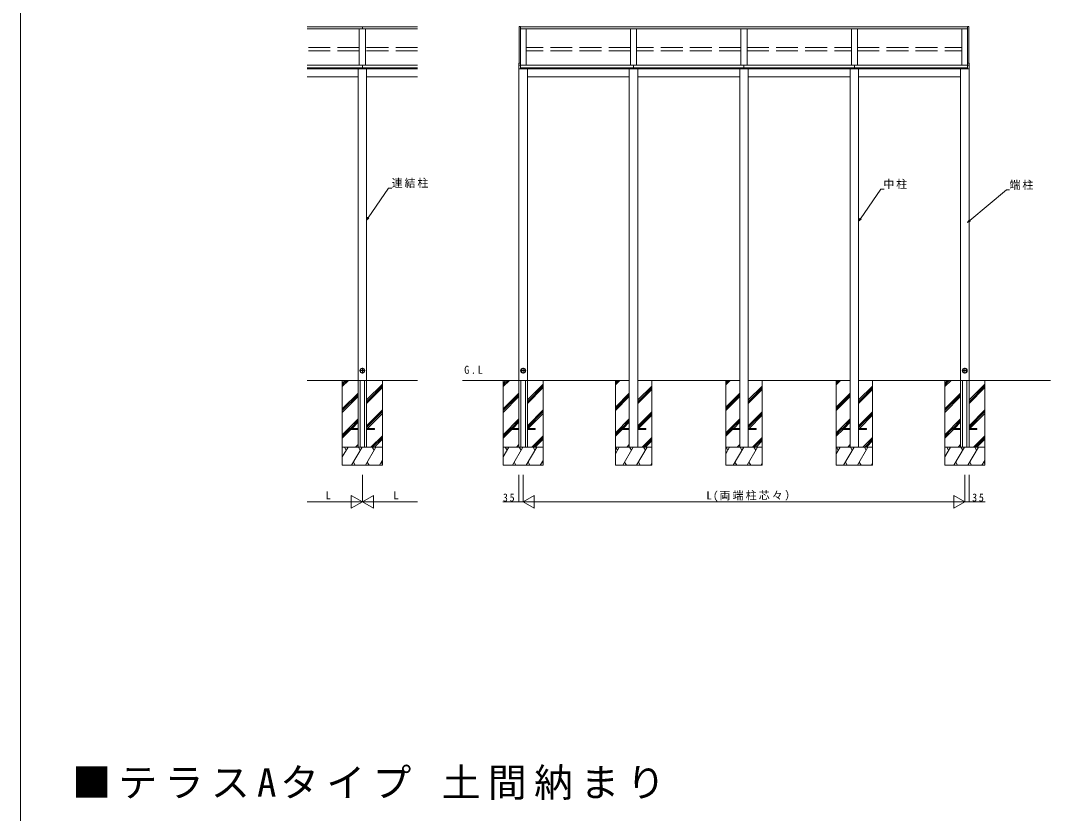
# Model space of a CAD drawing. Units: millimetres, scale not verified. Extents: x -7920 to 7920, y -12800 to 12773.
# Drawn here: x -7920 to 568, y -317 to 6216 of the extents above; entities that cross this region are included whole.
import ezdxf
from ezdxf.enums import TextEntityAlignment as Align

# ---------------------------------------------------------------- set-up
doc = ezdxf.new("R2010")
doc.units = ezdxf.units.MM
doc.header["$LTSCALE"] = 60
doc.linetypes.add('USER1', pattern=[4, 3, -1])
for name, color, linetype, lineweight in [('0-1_USER1', 7, 'Continuous', 18), ('0-2_YKK_ZWAK', 7, 'Continuous', 18), ('0-3_YKK_A1', 4, 'Continuous', 18), ('0-4_YKK_D', 6, 'Continuous', 18), ('0-5_YKK_Z1', 7, 'Continuous', 18)]:
    doc.layers.add(name, color=color, linetype=linetype, lineweight=lineweight)
doc.styles.add('ＭＳ ゴシック', font='')
doc.styles.get('ＭＳ ゴシック').set_extended_font_data('MS Gothic')

msp = doc.modelspace()

# ---------------------------------------------------------------- linework, layer by layer
at = {"layer": '0-2_YKK_ZWAK'}
msp.add_line((-7920, -12800), (-7920, 12160), dxfattribs=at)
at = {"layer": '0-3_YKK_A1'}
for p, q in [((-5558.34, 6163.93), (-4648.34, 6163.93)), ((-5558.34, 6147.92), (-4648.34, 6147.92)), ((-5128.34, 6147.92), (-5128.34, 5849.26)), ((-5103.34, 6163.93), (-5103.34, 6147.92)), ((-5078.34, 6147.92), (-5078.34, 5849.26)), ((-3799.33, 6167.98), (-3811.83, 6167.98)), ((-3811.83, 6167.98), (-3811.83, 5863.88)), ((-3799.33, 6167.98), (-3799.33, 5864.67)), ((-3799.33, 6163.93), (-116.32, 6163.93)), ((-3799.33, 6147.92), (-116.32, 6147.92)), ((-3752.83, 6147.92), (-3752.83, 5849.2)), ((-2892.82, 6147.92), (-2892.82, 5849.26)), ((-2842.82, 6147.92), (-2842.82, 5849.26)), ((-1982.82, 6147.92), (-1982.82, 5849.26)), ((-1932.82, 6147.92), (-1932.82, 5849.26)), ((-1072.82, 6147.92), (-1072.82, 5849.26)), ((-1022.82, 6147.92), (-1022.82, 5849.26)), ((-161.82, 6147.92), (-161.82, 5849.26)), ((-103.82, 6167.98), (-116.32, 6167.98)), ((-116.32, 6167.98), (-116.32, 5864.67)), ((-103.82, 6167.98), (-103.82, 5863.88)), ((-3813.32, 5846.93), (-3813.32, 5863.5)), ((-3798.82, 5864.7), (-3813.04, 5863.8)), ((-3799.33, 5936.14), (-3799.33, 5864.67)), ((-116.83, 5864.7), (-102.61, 5863.8)), ((-102.33, 5846.93), (-102.33, 5863.5)), ((-5558.34, 5849.26), (-4648.34, 5849.26)), ((-4648.34, 5826.39), (-5558.34, 5826.39)), ((-4648.34, 5822.39), (-5558.34, 5822.39)), ((-4648.34, 5818.39), (-5558.34, 5818.39)), ((-5138.34, 5818.39), (-5138.34, 2701.39)), ((-5103.34, 5849.26), (-5103.34, 5826.39)), ((-5075.84, 5826.39), (-5075.84, 5818.39)), ((-5068.34, 5818.39), (-5068.34, 2701.39)), ((-3813.32, 5847.39), (-3798.82, 5847.39)), ((-3813.32, 5818.44), (-3813.32, 5846.93)), ((-3812.82, 5818.13), (-3812.82, 2701.39)), ((-3798.82, 5849.26), (-116.83, 5849.26)), ((-116.83, 5826.39), (-3798.82, 5826.39)), ((-116.83, 5822.39), (-3798.82, 5822.39)), ((-116.83, 5818.39), (-3798.82, 5818.39)), ((-3742.82, 5818.39), (-3742.82, 2701.39)), ((-2902.82, 5818.39), (-2902.82, 2701.39)), ((-2867.82, 5849.26), (-2867.82, 5826.39)), ((-2832.82, 5818.39), (-2832.82, 2701.39)), ((-1992.82, 5818.39), (-1992.82, 2701.39)), ((-1957.82, 5849.26), (-1957.82, 5826.39)), ((-1922.82, 5818.39), (-1922.82, 2701.39)), ((-1082.82, 5818.39), (-1082.82, 2701.39)), ((-1047.82, 5849.26), (-1047.82, 5826.39)), ((-1012.82, 5818.39), (-1012.82, 2701.39)), ((-172.82, 5818.39), (-172.82, 2701.39)), ((-102.33, 5847.39), (-116.83, 5847.39)), ((-102.82, 5818.13), (-102.82, 2701.39)), ((-102.33, 5818.44), (-102.33, 5846.93)), ((-5138.34, 5751.39), (-5558.34, 5751.39)), ((-4648.34, 5751.39), (-5068.34, 5751.39)), ((-2902.82, 5751.39), (-3742.82, 5751.39)), ((-1992.82, 5751.39), (-2832.82, 5751.39)), ((-1922.82, 5751.39), (-1082.82, 5751.39)), ((-1012.82, 5751.39), (-172.82, 5751.39)), ((-5080.34, 3331.39), (-5126.34, 3331.39)), ((-5118.09, 3342.77), (-5118.09, 3320)), ((-5103.34, 3308.36), (-5103.34, 3354.41)), ((-5088.59, 3320), (-5088.59, 3342.77)), ((-3754.82, 3331.39), (-3800.82, 3331.39)), ((-3792.57, 3342.77), (-3792.57, 3320)), ((-3777.82, 3308.36), (-3777.82, 3354.41)), ((-3763.07, 3320), (-3763.07, 3342.77)), ((-114.82, 3331.39), (-160.82, 3331.39)), ((-152.57, 3342.77), (-152.57, 3320)), ((-137.82, 3308.36), (-137.82, 3354.41)), ((-123.07, 3320), (-123.07, 3342.77)), ((-5121.34, 3251.39), (-5121.34, 2701.39)), ((-5085.34, 3251.39), (-5085.34, 2701.39)), ((-3795.82, 3251.39), (-3795.82, 2701.39)), ((-3759.82, 3251.39), (-3759.82, 2701.39)), ((-155.82, 3251.39), (-155.82, 2701.39)), ((-119.82, 3251.39), (-119.82, 2701.39)), ((-5203.34, 2846.89), (-5203.34, 2855.89)), ((-5203.34, 2855.89), (-5138.34, 2855.89)), ((-5138.34, 2846.89), (-5203.34, 2846.89)), ((-5068.34, 2855.89), (-5003.34, 2855.89)), ((-5003.34, 2846.89), (-5068.34, 2846.89)), ((-5003.34, 2855.89), (-5003.34, 2846.89)), ((-3877.82, 2846.89), (-3877.82, 2855.89)), ((-3877.82, 2855.89), (-3812.82, 2855.89)), ((-3812.82, 2846.89), (-3877.82, 2846.89)), ((-3742.82, 2855.89), (-3677.82, 2855.89)), ((-3677.82, 2846.89), (-3742.82, 2846.89)), ((-3677.82, 2855.89), (-3677.82, 2846.89)), ((-2967.82, 2846.89), (-2967.82, 2855.89)), ((-2967.82, 2855.89), (-2902.82, 2855.89)), ((-2902.82, 2846.89), (-2967.82, 2846.89)), ((-2832.82, 2855.89), (-2767.82, 2855.89)), ((-2767.82, 2846.89), (-2832.82, 2846.89)), ((-2767.82, 2855.89), (-2767.82, 2846.89)), ((-2057.82, 2846.89), (-2057.82, 2855.89)), ((-2057.82, 2855.89), (-1992.82, 2855.89)), ((-1992.82, 2846.89), (-2057.82, 2846.89)), ((-1922.82, 2855.89), (-1857.82, 2855.89)), ((-1857.82, 2846.89), (-1922.82, 2846.89)), ((-1857.82, 2855.89), (-1857.82, 2846.89)), ((-1147.82, 2846.89), (-1147.82, 2855.89)), ((-1147.82, 2855.89), (-1082.82, 2855.89)), ((-1082.82, 2846.89), (-1147.82, 2846.89)), ((-1012.82, 2855.89), (-947.82, 2855.89)), ((-947.82, 2846.89), (-1012.82, 2846.89)), ((-947.82, 2855.89), (-947.82, 2846.89)), ((-237.82, 2846.89), (-237.82, 2855.89)), ((-237.82, 2855.89), (-172.82, 2855.89)), ((-172.82, 2846.89), (-237.82, 2846.89)), ((-102.82, 2855.89), (-37.82, 2855.89)), ((-37.82, 2846.89), (-102.82, 2846.89)), ((-37.82, 2855.89), (-37.82, 2846.89))]:
    msp.add_line(p, q, dxfattribs=at)
at = {"layer": '0-3_YKK_A1', "linetype": 'USER1'}
for p, q in [((-5128.34, 5994.41), (-5558.34, 5994.41)), ((-5128.34, 5965.77), (-5558.34, 5965.77)), ((-4648.34, 5994.41), (-5078.34, 5994.41)), ((-4648.34, 5965.77), (-5078.34, 5965.77)), ((-2892.82, 5994.41), (-3752.82, 5994.41)), ((-2892.82, 5965.77), (-3752.82, 5965.77)), ((-1982.82, 5994.41), (-2842.82, 5994.41)), ((-1982.82, 5965.77), (-2842.82, 5965.77)), ((-1932.82, 5994.41), (-1072.82, 5994.41)), ((-1932.82, 5965.77), (-1072.82, 5965.77)), ((-1022.82, 5994.41), (-162.82, 5994.41)), ((-1022.82, 5965.77), (-162.82, 5965.77))]:
    msp.add_line(p, q, dxfattribs=at)
at = {"layer": '0-3_YKK_A1'}
for points in [[(-3798.82, 5864.7), (-3798.82, 5847.43), (-3798.82, 5847.14), (-3798.82, 5818.19), (-3798.82, 5817.89), (-3813.03, 5818.14)], [(-116.83, 5864.7), (-116.83, 5847.43), (-116.83, 5847.14), (-116.83, 5818.19), (-116.83, 5817.89), (-102.62, 5818.14)]]:
    msp.add_lwpolyline(points, dxfattribs=at)
for centre, radius in [((-5103.34, 3331.39), 20.67), ((-5103.34, 3331.39), 19), ((-3777.82, 3331.39), 20.67), ((-3777.82, 3331.39), 19), ((-137.82, 3331.39), 20.67), ((-137.82, 3331.39), 19)]:
    msp.add_circle(centre, radius, dxfattribs=at)
for centre, radius, start, end in [((-3813.02, 5863.5), 0.3, 93.61996, 180), ((-102.63, 5863.5), 0.3, 0, 86.38004), ((-3813.02, 5818.44), 0.3, 180, 269), ((-102.63, 5818.44), 0.3, 271, 0), ((-5103.34, 3331.39), 18.63, 142.33411, 217.66589), ((-5103.34, 3331.39), 18.63, 322.33411, 37.66589), ((-3777.82, 3331.39), 18.63, 142.33411, 217.66589), ((-3777.82, 3331.39), 18.63, 322.33411, 37.66589), ((-137.82, 3331.39), 18.63, 142.33411, 217.66589), ((-137.82, 3331.39), 18.63, 322.33411, 37.66589)]:
    msp.add_arc(centre, radius, start, end, dxfattribs=at)
at = {"layer": '0-4_YKK_D'}
for p, q in [((-5055.24, 4591.86), (-4886.71, 4835.7)), ((-4886.71, 4835.7), (-4860.61, 4835.7)), ((-998.33, 4583.45), (-829.8, 4827.3)), ((-829.8, 4827.3), (-803.7, 4827.3)), ((-96.04, 4567.32), (205.07, 4820.48)), ((205.07, 4820.48), (230.97, 4820.48)), ((-5069.74, 4570.88), (-5060.86, 4595.74)), ((-5069.74, 4570.88), (-5055.24, 4591.86)), ((-5049.62, 4587.97), (-5069.74, 4570.88)), ((-1012.82, 4562.48), (-1003.95, 4587.34)), ((-1012.82, 4562.48), (-998.33, 4583.45)), ((-992.71, 4579.57), (-1012.82, 4562.48)), ((-115.56, 4550.91), (-100.44, 4572.55)), ((-115.56, 4550.91), (-96.04, 4567.32)), ((-91.64, 4562.09), (-115.56, 4550.91)), ((-5103.34, 2472.39), (-5103.34, 2250.39)), ((-5103.34, 2472.39), (-5103.34, 2250.39)), ((-3812.82, 2472.39), (-3812.82, 2250.39)), ((-3777.82, 2472.39), (-3777.82, 2250.39)), ((-3777.82, 2472.39), (-3777.82, 2250.39)), ((-137.82, 2472.39), (-137.82, 2250.39)), ((-137.82, 2472.39), (-137.82, 2250.39)), ((-102.82, 2472.39), (-102.82, 2250.39)), ((-5194.28, 2303.89), (-5194.28, 2198.89)), ((-5103.34, 2251.39), (-5194.28, 2303.89)), ((-5103.34, 2251.39), (-5012.41, 2303.89)), ((-5012.41, 2198.89), (-5012.41, 2303.89)), ((-3777.82, 2251.39), (-3686.89, 2303.89)), ((-3686.89, 2198.89), (-3686.89, 2303.89)), ((-228.76, 2303.89), (-228.76, 2198.89)), ((-137.82, 2251.39), (-228.76, 2303.89)), ((-5208.34, 2251.39), (-5558.34, 2251.39)), ((-5103.34, 2251.39), (-5285.21, 2251.39)), ((-5103.34, 2251.39), (-5194.28, 2198.89)), ((-5103.34, 2251.39), (-4921.48, 2251.39)), ((-5103.34, 2251.39), (-5012.41, 2198.89)), ((-4998.34, 2251.39), (-4648.34, 2251.39)), ((-3812.82, 2251.39), (-3945.12, 2251.39)), ((-3777.82, 2251.39), (-3812.82, 2251.39)), ((-3777.82, 2251.39), (-3595.96, 2251.39)), ((-3777.82, 2251.39), (-3686.89, 2198.89)), ((-3672.82, 2251.39), (-242.82, 2251.39)), ((-137.82, 2251.39), (-319.69, 2251.39)), ((-137.82, 2251.39), (-228.76, 2198.89)), ((-137.82, 2251.39), (-102.82, 2251.39)), ((-102.82, 2251.39), (29.48, 2251.39))]:
    msp.add_line(p, q, dxfattribs=at)
for centre, start, end in [((-3812.82, 2251.39), 0, 180), ((-3812.82, 2251.39), 180, 0), ((-102.82, 2251.39), 0, 180), ((-102.82, 2251.39), 180, 0)]:
    msp.add_arc(centre, 1.59, start, end, dxfattribs=at)
at = {"layer": '0-5_YKK_Z1'}
for p, q in [((-5558.34, 3251.39), (-4648.34, 3251.39)), ((-5268.34, 3251.39), (-5268.34, 2551.39)), ((-5268.34, 3199.84), (-5216.8, 3251.39)), ((-5268.34, 3213.98), (-5230.94, 3251.39)), ((-5268.34, 3228.13), (-5245.08, 3251.39)), ((-4938.34, 3251.39), (-4938.34, 2551.39)), ((-4277.8, 3251.39), (-2902.82, 3251.39)), ((-3942.82, 3251.39), (-3942.82, 2551.39)), ((-3942.82, 3199.84), (-3891.28, 3251.39)), ((-3942.82, 3213.98), (-3905.42, 3251.39)), ((-3942.82, 3228.13), (-3919.56, 3251.39)), ((-3612.82, 3251.39), (-3612.82, 2551.39)), ((-3017.82, 3251.39), (-3017.82, 2551.39)), ((-3017.82, 3214.84), (-2981.28, 3251.39)), ((-3017.82, 3228.98), (-2995.42, 3251.39)), ((-3017.82, 3243.12), (-3009.56, 3251.39)), ((-2832.82, 3251.39), (-1992.82, 3251.39)), ((-2717.82, 3251.39), (-2717.82, 2551.39)), ((-2107.82, 3251.39), (-2107.82, 2551.39)), ((-2107.82, 3214.84), (-2071.28, 3251.39)), ((-2107.82, 3228.98), (-2085.42, 3251.39)), ((-2107.82, 3243.12), (-2099.56, 3251.39)), ((-1922.82, 3251.39), (-1082.82, 3251.39)), ((-1807.82, 3251.39), (-1807.82, 2551.39)), ((-1197.82, 3251.39), (-1197.82, 2551.39)), ((-1197.82, 3214.84), (-1161.28, 3251.39)), ((-1197.82, 3228.98), (-1175.42, 3251.39)), ((-1197.82, 3243.12), (-1189.56, 3251.39)), ((-1012.82, 3251.39), (567.75, 3251.39)), ((-897.82, 3251.39), (-897.82, 2551.39)), ((-302.82, 3251.39), (-302.82, 2551.39)), ((-302.82, 3199.84), (-251.28, 3251.39)), ((-302.82, 3213.98), (-265.42, 3251.39)), ((-302.82, 3228.13), (-279.56, 3251.39)), ((27.18, 3251.39), (27.18, 2551.39)), ((-5268.34, 3015.99), (-5138.34, 3145.99)), ((-5068.34, 3089.76), (-4938.34, 3219.76)), ((-5068.34, 3075.62), (-4938.34, 3205.62)), ((-5068.34, 3061.48), (-4938.34, 3191.48)), ((-3942.82, 3015.99), (-3812.82, 3145.99)), ((-3742.82, 3089.76), (-3612.82, 3219.76)), ((-3742.82, 3075.62), (-3612.82, 3205.62)), ((-3742.82, 3061.48), (-3612.82, 3191.48)), ((-3017.82, 3030.99), (-2902.82, 3145.99)), ((-2832.82, 3089.76), (-2717.82, 3204.76)), ((-2832.82, 3075.62), (-2717.82, 3190.62)), ((-2832.82, 3061.48), (-2717.82, 3176.48)), ((-2107.82, 3030.99), (-1992.82, 3145.99)), ((-1922.82, 3089.76), (-1807.82, 3204.76)), ((-1922.82, 3075.62), (-1807.82, 3190.62)), ((-1922.82, 3061.48), (-1807.82, 3176.48)), ((-1197.82, 3030.99), (-1082.82, 3145.99)), ((-1012.82, 3089.76), (-897.82, 3204.76)), ((-1012.82, 3075.62), (-897.82, 3190.62)), ((-1012.82, 3061.48), (-897.82, 3176.48)), ((-302.82, 3015.99), (-172.82, 3145.99)), ((-102.82, 3089.76), (27.18, 3219.76)), ((-102.82, 3075.62), (27.18, 3205.62)), ((-102.82, 3061.48), (27.18, 3191.48)), ((-5268.34, 3001.85), (-5138.34, 3131.85)), ((-5268.34, 2987.71), (-5138.34, 3117.71)), ((-3942.82, 3001.85), (-3812.82, 3131.85)), ((-3942.82, 2987.71), (-3812.82, 3117.71)), ((-3017.82, 3016.85), (-2902.82, 3131.85)), ((-3017.82, 3002.71), (-2902.82, 3117.71)), ((-2107.82, 3016.85), (-1992.82, 3131.85)), ((-2107.82, 3002.71), (-1992.82, 3117.71)), ((-1197.82, 3016.85), (-1082.82, 3131.85)), ((-1197.82, 3002.71), (-1082.82, 3117.71)), ((-302.82, 3001.85), (-172.82, 3131.85)), ((-302.82, 2987.71), (-172.82, 3117.71)), ((-5068.34, 2877.63), (-4938.34, 3007.63)), ((-5068.34, 2863.49), (-4938.34, 2993.49)), ((-5061.8, 2855.89), (-4938.34, 2979.35)), ((-3742.82, 2877.63), (-3612.82, 3007.63)), ((-3742.82, 2863.49), (-3612.82, 2993.49)), ((-3736.28, 2855.89), (-3612.82, 2979.35)), ((-2832.82, 2877.63), (-2717.82, 2992.63)), ((-2832.82, 2863.49), (-2717.82, 2978.49)), ((-1922.82, 2877.63), (-1807.82, 2992.63)), ((-1922.82, 2863.49), (-1807.82, 2978.49)), ((-1012.82, 2877.63), (-897.82, 2992.63)), ((-1012.82, 2863.49), (-897.82, 2978.49)), ((-102.82, 2877.63), (27.18, 3007.63)), ((-102.82, 2863.49), (27.18, 2993.49)), ((-96.28, 2855.89), (27.18, 2979.35)), ((-5268.34, 2803.86), (-5138.34, 2933.86)), ((-5202.18, 2855.89), (-5138.34, 2919.72)), ((-5188.03, 2855.89), (-5138.34, 2905.58)), ((-3942.82, 2803.86), (-3812.82, 2933.86)), ((-3876.66, 2855.89), (-3812.82, 2919.72)), ((-3862.52, 2855.89), (-3812.82, 2905.58)), ((-3017.82, 2818.86), (-2902.82, 2933.86)), ((-2966.66, 2855.89), (-2902.82, 2919.72)), ((-2952.52, 2855.89), (-2902.82, 2905.58)), ((-2826.28, 2855.89), (-2717.82, 2964.35)), ((-2107.82, 2818.86), (-1992.82, 2933.86)), ((-2056.66, 2855.89), (-1992.82, 2919.72)), ((-2042.52, 2855.89), (-1992.82, 2905.58)), ((-1916.28, 2855.89), (-1807.82, 2964.35)), ((-1197.82, 2818.86), (-1082.82, 2933.86)), ((-1146.66, 2855.89), (-1082.82, 2919.72)), ((-1132.52, 2855.89), (-1082.82, 2905.58)), ((-1006.28, 2855.89), (-897.82, 2964.35)), ((-302.82, 2803.86), (-172.82, 2933.86)), ((-236.66, 2855.89), (-172.82, 2919.72)), ((-222.52, 2855.89), (-172.82, 2905.58)), ((-5268.34, 2789.72), (-5203.34, 2854.72)), ((-5268.34, 2775.58), (-5197.03, 2846.89)), ((-3942.82, 2789.72), (-3877.82, 2854.72)), ((-3942.82, 2775.58), (-3871.52, 2846.89)), ((-3017.82, 2804.72), (-2967.82, 2854.72)), ((-3017.82, 2790.58), (-2961.52, 2846.89)), ((-2107.82, 2804.72), (-2057.82, 2854.72)), ((-2107.82, 2790.58), (-2051.52, 2846.89)), ((-1197.82, 2804.72), (-1147.82, 2854.72)), ((-1197.82, 2790.58), (-1141.52, 2846.89)), ((-302.82, 2789.72), (-237.82, 2854.72)), ((-302.82, 2775.58), (-231.52, 2846.89)), ((-5158.69, 2701.39), (-5138.34, 2721.73)), ((-5032.45, 2701.39), (-4938.34, 2795.5)), ((-5018.31, 2701.39), (-4938.34, 2781.36)), ((-5004.17, 2701.39), (-4938.34, 2767.22)), ((-3833.17, 2701.39), (-3812.82, 2721.73)), ((-3706.94, 2701.39), (-3612.82, 2795.5)), ((-3692.79, 2701.39), (-3612.82, 2781.36)), ((-3678.65, 2701.39), (-3612.82, 2767.22)), ((-2923.17, 2701.39), (-2902.82, 2721.73)), ((-2796.94, 2701.39), (-2717.82, 2780.5)), ((-2782.79, 2701.39), (-2717.82, 2766.36)), ((-2768.65, 2701.39), (-2717.82, 2752.22)), ((-2013.17, 2701.39), (-1992.82, 2721.73)), ((-1886.94, 2701.39), (-1807.82, 2780.5)), ((-1872.79, 2701.39), (-1807.82, 2766.36)), ((-1858.65, 2701.39), (-1807.82, 2752.22)), ((-1103.17, 2701.39), (-1082.82, 2721.73)), ((-976.94, 2701.39), (-897.82, 2780.5)), ((-962.79, 2701.39), (-897.82, 2766.36)), ((-948.65, 2701.39), (-897.82, 2752.22)), ((-193.17, 2701.39), (-172.82, 2721.73)), ((-66.94, 2701.39), (27.18, 2795.5)), ((-52.79, 2701.39), (27.18, 2781.36)), ((-38.65, 2701.39), (27.18, 2767.22)), ((-5268.34, 2619.91), (-5221.3, 2701.39)), ((-4938.34, 2701.39), (-5268.34, 2701.39)), ((-5236.3, 2675.41), (-5251.3, 2701.39)), ((-5192.44, 2551.39), (-5105.83, 2701.39)), ((-5144.54, 2701.39), (-5138.34, 2707.59)), ((-5120.83, 2675.41), (-5135.83, 2701.39)), ((-5077.87, 2551.39), (-4991.26, 2701.39)), ((-5006.26, 2675.41), (-5021.26, 2701.39)), ((-3942.82, 2619.91), (-3895.79, 2701.39)), ((-3612.82, 2701.39), (-3942.82, 2701.39)), ((-3910.79, 2675.41), (-3925.79, 2701.39)), ((-3866.92, 2551.39), (-3780.31, 2701.39)), ((-3819.03, 2701.39), (-3812.82, 2707.59)), ((-3795.32, 2675.41), (-3810.32, 2701.39)), ((-3752.35, 2551.39), (-3665.74, 2701.39)), ((-3680.75, 2675.41), (-3695.75, 2701.39)), ((-3017.82, 2645.89), (-2985.79, 2701.39)), ((-2717.82, 2701.39), (-3017.82, 2701.39)), ((-3000.79, 2675.41), (-3015.79, 2701.39)), ((-2956.92, 2551.39), (-2870.31, 2701.39)), ((-2909.03, 2701.39), (-2902.82, 2707.59)), ((-2885.32, 2675.41), (-2900.32, 2701.39)), ((-2842.35, 2551.39), (-2755.74, 2701.39)), ((-2770.75, 2675.41), (-2785.75, 2701.39)), ((-2107.82, 2645.89), (-2075.79, 2701.39)), ((-1807.82, 2701.39), (-2107.82, 2701.39)), ((-2090.79, 2675.41), (-2105.79, 2701.39)), ((-2046.92, 2551.39), (-1960.31, 2701.39)), ((-1999.03, 2701.39), (-1992.82, 2707.59)), ((-1975.32, 2675.41), (-1990.32, 2701.39)), ((-1932.35, 2551.39), (-1845.74, 2701.39)), ((-1860.75, 2675.41), (-1875.75, 2701.39)), ((-1197.82, 2645.89), (-1165.79, 2701.39)), ((-897.82, 2701.39), (-1197.82, 2701.39)), ((-1180.79, 2675.41), (-1195.79, 2701.39)), ((-1136.92, 2551.39), (-1050.31, 2701.39)), ((-1089.03, 2701.39), (-1082.82, 2707.59)), ((-1065.32, 2675.41), (-1080.32, 2701.39)), ((-1022.35, 2551.39), (-935.74, 2701.39)), ((-950.75, 2675.41), (-965.75, 2701.39)), ((-302.82, 2619.91), (-255.79, 2701.39)), ((27.18, 2701.39), (-302.82, 2701.39)), ((-270.79, 2675.41), (-285.79, 2701.39)), ((-226.92, 2551.39), (-140.31, 2701.39)), ((-179.03, 2701.39), (-172.82, 2707.59)), ((-155.32, 2675.41), (-170.32, 2701.39)), ((-112.35, 2551.39), (-25.74, 2701.39)), ((-40.75, 2675.41), (-55.75, 2701.39)), ((-5268.34, 2551.39), (-4938.34, 2551.39)), ((-5177.44, 2577.37), (-5162.44, 2551.39)), ((-5062.87, 2577.37), (-5047.87, 2551.39)), ((-4962.4, 2551.39), (-4938.79, 2592.27)), ((-4947.4, 2577.37), (-4938.34, 2561.68)), ((-3942.82, 2551.39), (-3612.82, 2551.39)), ((-3851.92, 2577.37), (-3836.92, 2551.39)), ((-3737.35, 2577.37), (-3722.35, 2551.39)), ((-3636.88, 2551.39), (-3613.27, 2592.27)), ((-3621.88, 2577.37), (-3612.82, 2561.68)), ((-3017.82, 2551.39), (-2717.82, 2551.39)), ((-2941.92, 2577.37), (-2926.92, 2551.39)), ((-2827.35, 2577.37), (-2812.35, 2551.39)), ((-2726.88, 2551.39), (-2717.82, 2567.07)), ((-2107.82, 2551.39), (-1807.82, 2551.39)), ((-2031.92, 2577.37), (-2016.92, 2551.39)), ((-1917.35, 2577.37), (-1902.35, 2551.39)), ((-1816.88, 2551.39), (-1807.82, 2567.07)), ((-1197.82, 2551.39), (-897.82, 2551.39)), ((-1121.92, 2577.37), (-1106.92, 2551.39)), ((-1007.35, 2577.37), (-992.35, 2551.39)), ((-906.88, 2551.39), (-897.82, 2567.07)), ((-302.82, 2551.39), (27.18, 2551.39)), ((-211.92, 2577.37), (-196.92, 2551.39)), ((-97.35, 2577.37), (-82.35, 2551.39)), ((3.12, 2551.39), (26.73, 2592.27)), ((18.12, 2577.37), (27.18, 2561.68))]:
    msp.add_line(p, q, dxfattribs=at)

# ---------------------------------------------------------------- texts
at = {"layer": '0-1_USER1', "insert": (-7494.35, -205.54), "char_height": 234.6, "attachment_point": 7, "style": 'ＭＳ ゴシック'}
msp.add_mtext('\\T1.19;■テラスAタイプ\\~土間納まり', dxfattribs=at)
at = {"layer": '0-4_YKK_D', "color": 7, "style": 'ＭＳ ゴシック'}
for p in [(-5407.34, 2251.99), (-4847.34, 2252.19)]:
    msp.add_text('L', height=65.98, dxfattribs=at).set_placement(p, align=Align.BOTTOM_LEFT)
at = {"layer": '0-4_YKK_D', "color": 7, "char_height": 65.98, "attachment_point": 7, "style": 'ＭＳ ゴシック'}
for s, insert in [('\\T1.17;連結柱', (-4860.61, 4836.3)), ('\\T1.17;中柱', (-808.5, 4827.9)), ('\\T1.17;端柱', (230.97, 4820.88)), ('\\T1.37;\\W0.9;35', (-3944.52, 2251.99)), ('\\T1.2;L(両端柱芯々）', (-2267.42, 2252.19)), ('\\T1.37;\\W0.9;35', (-76.72, 2251.99))]:
    msp.add_mtext(s, dxfattribs=dict(at, insert=insert))
at = {"layer": '0-5_YKK_Z1', "insert": (-4263.3, 3304.52), "char_height": 65.98, "attachment_point": 7, "style": 'ＭＳ ゴシック'}
msp.add_mtext('\\T1.38;\\W0.9;G.L', dxfattribs=at)

doc.saveas('drawing.dxf')
